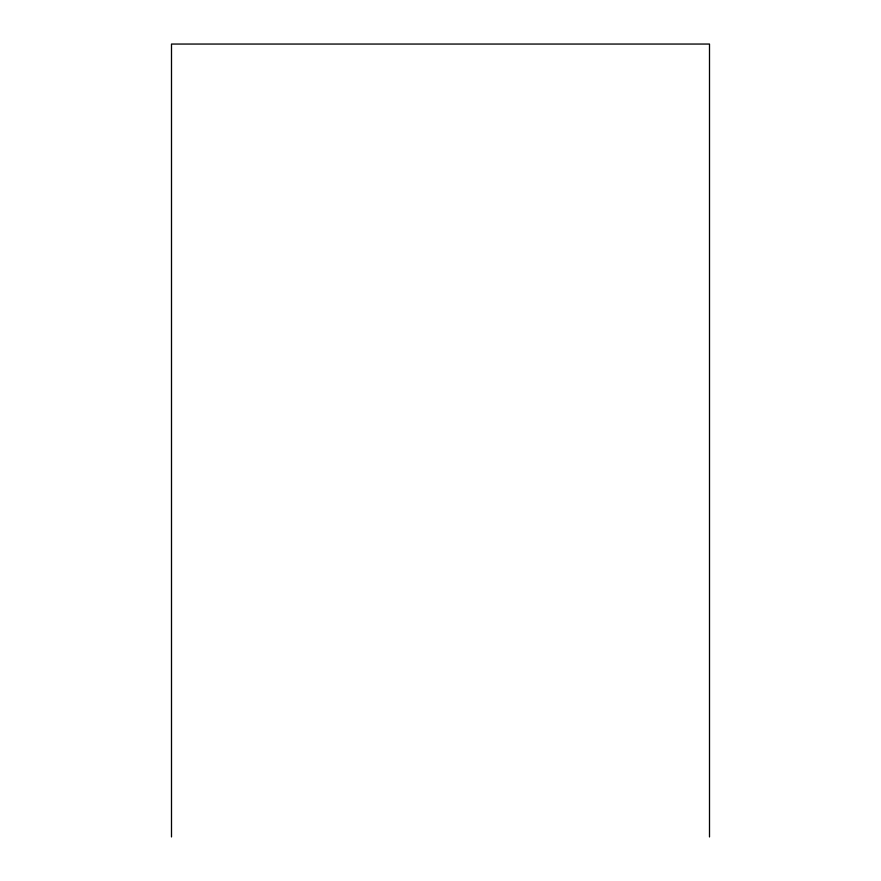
<?xml version="1.0" encoding="UTF-8"?>
<svg xmlns="http://www.w3.org/2000/svg" width="881" height="881" viewBox="0 0 881 881"><rect width="100%" height="100%" fill="white"/><g stroke="black" fill="none" stroke-linecap="round" stroke-linejoin="round"><path stroke-width="1.32" d="M709.502 836.95L709.502 44.05L171.498 44.05L171.498 836.95"/></g></svg>
